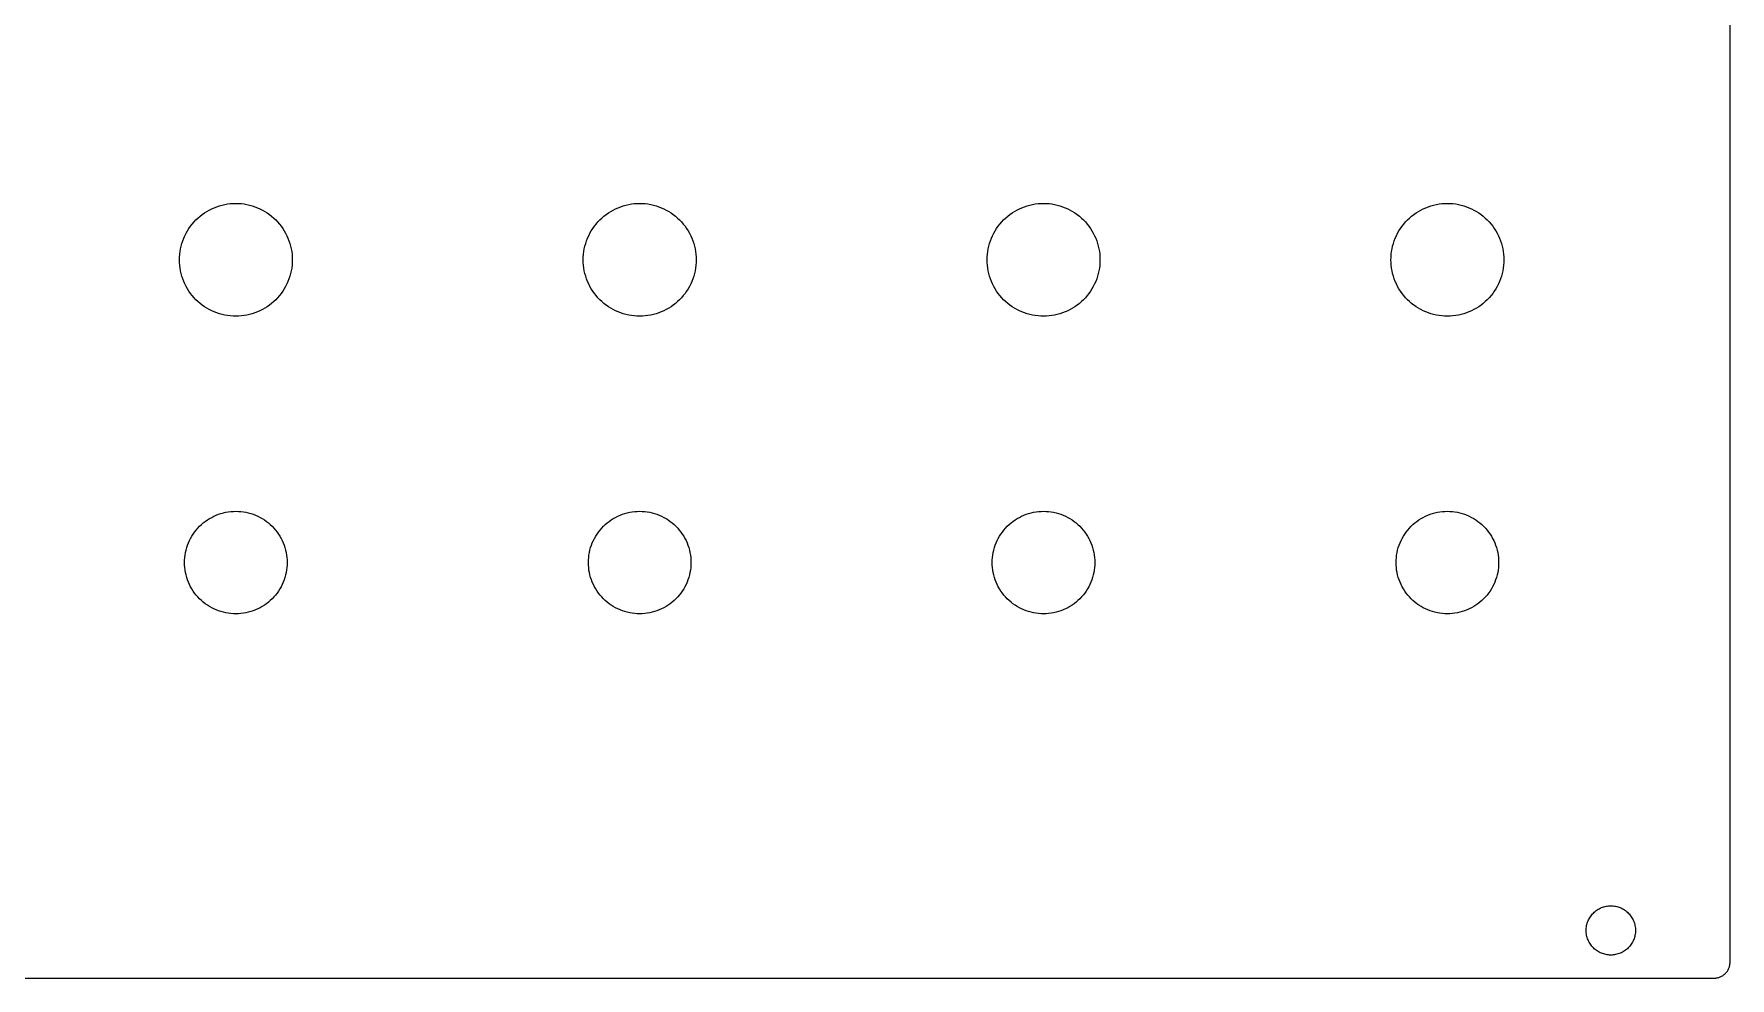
# Model space of a CAD drawing. Header units: metres. Extents: x 0 to 213, y 0 to 128.
# Drawn here: x 106.7 to 213.4, y 0 to 59.4 of the extents above; entities that cross this region are included whole.
import ezdxf

# ---------------------------------------------------------------- set-up
doc = ezdxf.new("R2010")
doc.units = ezdxf.units.M

msp = doc.modelspace()

# ---------------------------------------------------------------- linework, layer by layer
for p, q in [((213.36, 1), (213.36, 127.5)), ((117.128, 47.9442), (117.265, 48.0514)), ((117.265, 48.0514), (117.408, 48.1517)), ((117.408, 48.1517), (117.555, 48.2449)), ((117.555, 48.2449), (117.707, 48.3308)), ((117.707, 48.3308), (117.862, 48.4091)), ((117.862, 48.4091), (118.021, 48.4798)), ((118.021, 48.4798), (118.184, 48.5425)), ((118.184, 48.5425), (118.349, 48.5971)), ((118.349, 48.5971), (118.517, 48.6436)), ((118.517, 48.6436), (118.687, 48.6818)), ((118.687, 48.6818), (118.859, 48.7116)), ((118.859, 48.7116), (119.032, 48.7329)), ((119.032, 48.7329), (119.206, 48.7457)), ((119.206, 48.7457), (119.38, 48.75)), ((119.38, 48.75), (119.554, 48.7457)), ((119.554, 48.7457), (119.728, 48.7329)), ((119.728, 48.7329), (119.901, 48.7116)), ((119.901, 48.7116), (120.073, 48.6818)), ((120.073, 48.6818), (120.243, 48.6436)), ((120.243, 48.6436), (120.41, 48.5971)), ((120.41, 48.5971), (120.576, 48.5425)), ((120.576, 48.5425), (120.739, 48.4798)), ((120.739, 48.4798), (120.898, 48.4091)), ((120.898, 48.4091), (121.053, 48.3308)), ((121.053, 48.3308), (121.205, 48.2449)), ((121.205, 48.2449), (121.352, 48.1517)), ((121.352, 48.1517), (121.495, 48.0514)), ((121.495, 48.0514), (121.632, 47.9442)), ((142.528, 47.9442), (142.665, 48.0514)), ((142.665, 48.0514), (142.808, 48.1517)), ((142.808, 48.1517), (142.955, 48.2449)), ((142.955, 48.2449), (143.107, 48.3308)), ((143.107, 48.3308), (143.262, 48.4091)), ((143.262, 48.4091), (143.421, 48.4798)), ((143.421, 48.4798), (143.584, 48.5425)), ((143.584, 48.5425), (143.749, 48.5971)), ((143.749, 48.5971), (143.917, 48.6436)), ((143.917, 48.6436), (144.087, 48.6818)), ((144.087, 48.6818), (144.259, 48.7116)), ((144.259, 48.7116), (144.432, 48.7329)), ((144.432, 48.7329), (144.606, 48.7457)), ((144.606, 48.7457), (144.78, 48.75)), ((144.78, 48.75), (144.954, 48.7457)), ((144.954, 48.7457), (145.128, 48.7329)), ((145.128, 48.7329), (145.301, 48.7116)), ((145.301, 48.7116), (145.473, 48.6818)), ((145.473, 48.6818), (145.643, 48.6436)), ((145.643, 48.6436), (145.81, 48.5971)), ((145.81, 48.5971), (145.976, 48.5425)), ((145.976, 48.5425), (146.139, 48.4798)), ((146.139, 48.4798), (146.298, 48.4091)), ((146.298, 48.4091), (146.453, 48.3308)), ((146.453, 48.3308), (146.605, 48.2449)), ((146.605, 48.2449), (146.752, 48.1517)), ((146.752, 48.1517), (146.895, 48.0514)), ((146.895, 48.0514), (147.032, 47.9442)), ((167.928, 47.9442), (168.065, 48.0514)), ((168.065, 48.0514), (168.208, 48.1517)), ((168.208, 48.1517), (168.355, 48.2449)), ((168.355, 48.2449), (168.507, 48.3308)), ((168.507, 48.3308), (168.662, 48.4091)), ((168.662, 48.4091), (168.821, 48.4798)), ((168.821, 48.4798), (168.984, 48.5425)), ((168.984, 48.5425), (169.149, 48.5971)), ((169.149, 48.5971), (169.317, 48.6436)), ((169.317, 48.6436), (169.487, 48.6818)), ((169.487, 48.6818), (169.659, 48.7116)), ((169.659, 48.7116), (169.832, 48.7329)), ((169.832, 48.7329), (170.006, 48.7457)), ((170.006, 48.7457), (170.18, 48.75)), ((170.18, 48.75), (170.354, 48.7457)), ((170.354, 48.7457), (170.528, 48.7329)), ((170.528, 48.7329), (170.701, 48.7116)), ((170.701, 48.7116), (170.873, 48.6818)), ((170.873, 48.6818), (171.043, 48.6436)), ((171.043, 48.6436), (171.21, 48.5971)), ((171.21, 48.5971), (171.376, 48.5425)), ((171.376, 48.5425), (171.539, 48.4798)), ((171.539, 48.4798), (171.698, 48.4091)), ((171.698, 48.4091), (171.853, 48.3308)), ((171.853, 48.3308), (172.005, 48.2449)), ((172.005, 48.2449), (172.152, 48.1517)), ((172.152, 48.1517), (172.295, 48.0514)), ((172.295, 48.0514), (172.432, 47.9442)), ((193.328, 47.9442), (193.465, 48.0514)), ((193.465, 48.0514), (193.608, 48.1517)), ((193.608, 48.1517), (193.755, 48.2449)), ((193.755, 48.2449), (193.907, 48.3308)), ((193.907, 48.3308), (194.062, 48.4091)), ((194.062, 48.4091), (194.221, 48.4798)), ((194.221, 48.4798), (194.384, 48.5425)), ((194.384, 48.5425), (194.549, 48.5971)), ((194.549, 48.5971), (194.717, 48.6436)), ((194.717, 48.6436), (194.887, 48.6818)), ((194.887, 48.6818), (195.059, 48.7116)), ((195.059, 48.7116), (195.232, 48.7329)), ((195.232, 48.7329), (195.406, 48.7457)), ((195.406, 48.7457), (195.58, 48.75)), ((195.58, 48.75), (195.754, 48.7457)), ((195.754, 48.7457), (195.928, 48.7329)), ((195.928, 48.7329), (196.101, 48.7116)), ((196.101, 48.7116), (196.273, 48.6818)), ((196.273, 48.6818), (196.443, 48.6436)), ((196.443, 48.6436), (196.61, 48.5971)), ((196.61, 48.5971), (196.776, 48.5425)), ((196.776, 48.5425), (196.939, 48.4798)), ((196.939, 48.4798), (197.098, 48.4091)), ((197.098, 48.4091), (197.253, 48.3308)), ((197.253, 48.3308), (197.405, 48.2449)), ((197.405, 48.2449), (197.552, 48.1517)), ((197.552, 48.1517), (197.695, 48.0514)), ((197.695, 48.0514), (197.832, 47.9442)), ((116.249, 46.8734), (116.335, 47.0251)), ((116.335, 47.0251), (116.428, 47.1723)), ((116.428, 47.1723), (116.529, 47.3147)), ((116.529, 47.3147), (116.636, 47.4521)), ((116.636, 47.4521), (116.75, 47.584)), ((116.75, 47.584), (116.87, 47.7102)), ((116.87, 47.7102), (116.996, 47.8304)), ((116.996, 47.8304), (117.128, 47.9442)), ((121.632, 47.9442), (121.764, 47.8304)), ((121.764, 47.8304), (121.89, 47.7102)), ((121.89, 47.7102), (122.01, 47.584)), ((122.01, 47.584), (122.124, 47.4521)), ((122.124, 47.4521), (122.231, 47.3147)), ((122.231, 47.3147), (122.332, 47.1723)), ((122.332, 47.1723), (122.425, 47.0251)), ((122.425, 47.0251), (122.511, 46.8734)), ((141.649, 46.8734), (141.735, 47.0251)), ((141.735, 47.0251), (141.828, 47.1723)), ((141.828, 47.1723), (141.929, 47.3147)), ((141.929, 47.3147), (142.036, 47.4521)), ((142.036, 47.4521), (142.15, 47.584)), ((142.15, 47.584), (142.27, 47.7102)), ((142.27, 47.7102), (142.396, 47.8304)), ((142.396, 47.8304), (142.528, 47.9442)), ((147.032, 47.9442), (147.164, 47.8304)), ((147.164, 47.8304), (147.29, 47.7102)), ((147.29, 47.7102), (147.41, 47.584)), ((147.41, 47.584), (147.524, 47.4521)), ((147.524, 47.4521), (147.631, 47.3147)), ((147.631, 47.3147), (147.732, 47.1723)), ((147.732, 47.1723), (147.825, 47.0251)), ((147.825, 47.0251), (147.911, 46.8734)), ((167.049, 46.8734), (167.135, 47.0251)), ((167.135, 47.0251), (167.228, 47.1723)), ((167.228, 47.1723), (167.329, 47.3147)), ((167.329, 47.3147), (167.436, 47.4521)), ((167.436, 47.4521), (167.55, 47.584)), ((167.55, 47.584), (167.67, 47.7102)), ((167.67, 47.7102), (167.796, 47.8304)), ((167.796, 47.8304), (167.928, 47.9442)), ((172.432, 47.9442), (172.564, 47.8304)), ((172.564, 47.8304), (172.69, 47.7102)), ((172.69, 47.7102), (172.81, 47.584)), ((172.81, 47.584), (172.924, 47.4521)), ((172.924, 47.4521), (173.031, 47.3147)), ((173.031, 47.3147), (173.132, 47.1723)), ((173.132, 47.1723), (173.225, 47.0251)), ((173.225, 47.0251), (173.311, 46.8734)), ((192.449, 46.8734), (192.535, 47.0251)), ((192.535, 47.0251), (192.628, 47.1723)), ((192.628, 47.1723), (192.729, 47.3147)), ((192.729, 47.3147), (192.836, 47.4521)), ((192.836, 47.4521), (192.95, 47.584)), ((192.95, 47.584), (193.07, 47.7102)), ((193.07, 47.7102), (193.196, 47.8304)), ((193.196, 47.8304), (193.328, 47.9442)), ((197.832, 47.9442), (197.964, 47.8304)), ((197.964, 47.8304), (198.09, 47.7102)), ((198.09, 47.7102), (198.21, 47.584)), ((198.21, 47.584), (198.324, 47.4521)), ((198.324, 47.4521), (198.431, 47.3147)), ((198.431, 47.3147), (198.532, 47.1723)), ((198.532, 47.1723), (198.625, 47.0251)), ((198.625, 47.0251), (198.711, 46.8734)), ((115.868, 45.7209), (115.898, 45.8926)), ((115.898, 45.8926), (115.936, 46.0626)), ((115.936, 46.0626), (115.983, 46.2305)), ((115.983, 46.2305), (116.038, 46.396)), ((116.038, 46.396), (116.1, 46.5585)), ((116.1, 46.5585), (116.171, 46.7178)), ((116.171, 46.7178), (116.249, 46.8734)), ((122.511, 46.8734), (122.589, 46.7178)), ((122.589, 46.7178), (122.66, 46.5585)), ((122.66, 46.5585), (122.722, 46.396)), ((122.722, 46.396), (122.777, 46.2305)), ((122.777, 46.2305), (122.824, 46.0626)), ((122.824, 46.0626), (122.862, 45.8926)), ((122.862, 45.8926), (122.892, 45.7209)), ((141.268, 45.7209), (141.298, 45.8926)), ((141.298, 45.8926), (141.336, 46.0626)), ((141.336, 46.0626), (141.383, 46.2305)), ((141.383, 46.2305), (141.438, 46.396)), ((141.438, 46.396), (141.5, 46.5585)), ((141.5, 46.5585), (141.571, 46.7178)), ((141.571, 46.7178), (141.649, 46.8734)), ((147.911, 46.8734), (147.989, 46.7178)), ((147.989, 46.7178), (148.06, 46.5585)), ((148.06, 46.5585), (148.122, 46.396)), ((148.122, 46.396), (148.177, 46.2305)), ((148.177, 46.2305), (148.224, 46.0626)), ((148.224, 46.0626), (148.262, 45.8926)), ((148.262, 45.8926), (148.292, 45.7209)), ((166.668, 45.7209), (166.698, 45.8926)), ((166.698, 45.8926), (166.736, 46.0626)), ((166.736, 46.0626), (166.783, 46.2305)), ((166.783, 46.2305), (166.837, 46.396)), ((166.837, 46.396), (166.9, 46.5585)), ((166.9, 46.5585), (166.971, 46.7178)), ((166.971, 46.7178), (167.049, 46.8734)), ((173.311, 46.8734), (173.389, 46.7178)), ((173.389, 46.7178), (173.46, 46.5585)), ((173.46, 46.5585), (173.522, 46.396)), ((173.522, 46.396), (173.577, 46.2305)), ((173.577, 46.2305), (173.624, 46.0626)), ((173.624, 46.0626), (173.662, 45.8926)), ((173.662, 45.8926), (173.692, 45.7209)), ((192.068, 45.7209), (192.098, 45.8926)), ((192.098, 45.8926), (192.136, 46.0626)), ((192.136, 46.0626), (192.183, 46.2305)), ((192.183, 46.2305), (192.238, 46.396)), ((192.238, 46.396), (192.3, 46.5585)), ((192.3, 46.5585), (192.371, 46.7178)), ((192.371, 46.7178), (192.449, 46.8734)), ((198.711, 46.8734), (198.789, 46.7178)), ((198.789, 46.7178), (198.86, 46.5585)), ((198.86, 46.5585), (198.922, 46.396)), ((198.922, 46.396), (198.977, 46.2305)), ((198.977, 46.2305), (199.024, 46.0626)), ((199.024, 46.0626), (199.062, 45.8926)), ((199.062, 45.8926), (199.092, 45.7209)), ((115.83, 45.2), (115.834, 45.3742)), ((115.834, 45.0258), (115.83, 45.2)), ((115.834, 45.3742), (115.847, 45.5479)), ((115.847, 44.8521), (115.834, 45.0258)), ((115.847, 45.5479), (115.868, 45.7209)), ((115.868, 44.6791), (115.847, 44.8521)), ((122.892, 45.7209), (122.913, 45.5479)), ((122.913, 44.8521), (122.892, 44.6791)), ((122.913, 45.5479), (122.926, 45.3742)), ((122.926, 45.0258), (122.913, 44.8521)), ((122.926, 45.3742), (122.93, 45.2)), ((122.93, 45.2), (122.926, 45.0258)), ((141.23, 45.2), (141.234, 45.3742)), ((141.234, 45.0258), (141.23, 45.2)), ((141.234, 45.3742), (141.247, 45.5479)), ((141.247, 44.8521), (141.234, 45.0258)), ((141.247, 45.5479), (141.268, 45.7209)), ((141.268, 44.6791), (141.247, 44.8521)), ((148.292, 45.7209), (148.313, 45.5479)), ((148.313, 44.8521), (148.292, 44.6791)), ((148.313, 45.5479), (148.326, 45.3742)), ((148.326, 45.0258), (148.313, 44.8521)), ((148.326, 45.3742), (148.33, 45.2)), ((148.33, 45.2), (148.326, 45.0258)), ((166.63, 45.2), (166.634, 45.3742)), ((166.634, 45.0258), (166.63, 45.2)), ((166.634, 45.3742), (166.647, 45.5479)), ((166.647, 44.8521), (166.634, 45.0258)), ((166.647, 45.5479), (166.668, 45.7209)), ((166.668, 44.6791), (166.647, 44.8521)), ((173.692, 45.7209), (173.713, 45.5479)), ((173.713, 44.8521), (173.692, 44.6791)), ((173.713, 45.5479), (173.726, 45.3742)), ((173.726, 45.0258), (173.713, 44.8521)), ((173.726, 45.3742), (173.73, 45.2)), ((173.73, 45.2), (173.726, 45.0258)), ((192.03, 45.2), (192.034, 45.3742)), ((192.034, 45.0258), (192.03, 45.2)), ((192.034, 45.3742), (192.047, 45.5479)), ((192.047, 44.8521), (192.034, 45.0258)), ((192.047, 45.5479), (192.068, 45.7209)), ((192.068, 44.6791), (192.047, 44.8521)), ((199.092, 45.7209), (199.113, 45.5479)), ((199.113, 44.8521), (199.092, 44.6791)), ((199.113, 45.5479), (199.126, 45.3742)), ((199.126, 45.0258), (199.113, 44.8521)), ((199.126, 45.3742), (199.13, 45.2)), ((199.13, 45.2), (199.126, 45.0258)), ((115.898, 44.5074), (115.868, 44.6791)), ((115.936, 44.3374), (115.898, 44.5074)), ((115.983, 44.1695), (115.936, 44.3374)), ((116.038, 44.004), (115.983, 44.1695)), ((116.1, 43.8415), (116.038, 44.004)), ((116.171, 43.6822), (116.1, 43.8415)), ((122.66, 43.8415), (122.589, 43.6822)), ((122.722, 44.004), (122.66, 43.8415)), ((122.777, 44.1695), (122.722, 44.004)), ((122.824, 44.3374), (122.777, 44.1695)), ((122.862, 44.5074), (122.824, 44.3374)), ((122.892, 44.6791), (122.862, 44.5074)), ((141.298, 44.5074), (141.268, 44.6791)), ((141.336, 44.3374), (141.298, 44.5074)), ((141.383, 44.1695), (141.336, 44.3374)), ((141.438, 44.004), (141.383, 44.1695)), ((141.5, 43.8415), (141.438, 44.004)), ((141.571, 43.6822), (141.5, 43.8415)), ((148.06, 43.8415), (147.989, 43.6822)), ((148.122, 44.004), (148.06, 43.8415)), ((148.177, 44.1695), (148.122, 44.004)), ((148.224, 44.3374), (148.177, 44.1695)), ((148.262, 44.5074), (148.224, 44.3374)), ((148.292, 44.6791), (148.262, 44.5074)), ((166.698, 44.5074), (166.668, 44.6791)), ((166.736, 44.3374), (166.698, 44.5074)), ((166.783, 44.1695), (166.736, 44.3374)), ((166.837, 44.004), (166.783, 44.1695)), ((166.9, 43.8415), (166.837, 44.004)), ((166.971, 43.6822), (166.9, 43.8415)), ((173.46, 43.8415), (173.389, 43.6822)), ((173.522, 44.004), (173.46, 43.8415)), ((173.577, 44.1695), (173.522, 44.004)), ((173.624, 44.3374), (173.577, 44.1695)), ((173.662, 44.5074), (173.624, 44.3374)), ((173.692, 44.6791), (173.662, 44.5074)), ((192.098, 44.5074), (192.068, 44.6791)), ((192.136, 44.3374), (192.098, 44.5074)), ((192.183, 44.1695), (192.136, 44.3374)), ((192.238, 44.004), (192.183, 44.1695)), ((192.3, 43.8415), (192.238, 44.004)), ((192.371, 43.6822), (192.3, 43.8415)), ((198.86, 43.8415), (198.789, 43.6822)), ((198.922, 44.004), (198.86, 43.8415)), ((198.977, 44.1695), (198.922, 44.004)), ((199.024, 44.3374), (198.977, 44.1695)), ((199.062, 44.5074), (199.024, 44.3374)), ((199.092, 44.6791), (199.062, 44.5074)), ((116.249, 43.5266), (116.171, 43.6822)), ((116.335, 43.3749), (116.249, 43.5266)), ((116.428, 43.2277), (116.335, 43.3749)), ((116.529, 43.0853), (116.428, 43.2277)), ((116.636, 42.9479), (116.529, 43.0853)), ((116.75, 42.816), (116.636, 42.9479)), ((116.87, 42.6898), (116.75, 42.816)), ((116.996, 42.5696), (116.87, 42.6898)), ((121.89, 42.6898), (121.764, 42.5696)), ((122.01, 42.816), (121.89, 42.6898)), ((122.124, 42.9479), (122.01, 42.816)), ((122.231, 43.0853), (122.124, 42.9479)), ((122.332, 43.2277), (122.231, 43.0853)), ((122.425, 43.3749), (122.332, 43.2277)), ((122.511, 43.5266), (122.425, 43.3749)), ((122.589, 43.6822), (122.511, 43.5266)), ((141.649, 43.5266), (141.571, 43.6822)), ((141.735, 43.3749), (141.649, 43.5266)), ((141.828, 43.2277), (141.735, 43.3749)), ((141.929, 43.0853), (141.828, 43.2277)), ((142.036, 42.9479), (141.929, 43.0853)), ((142.15, 42.816), (142.036, 42.9479)), ((142.27, 42.6898), (142.15, 42.816)), ((142.396, 42.5696), (142.27, 42.6898)), ((147.29, 42.6898), (147.164, 42.5696)), ((147.41, 42.816), (147.29, 42.6898)), ((147.524, 42.9479), (147.41, 42.816)), ((147.631, 43.0853), (147.524, 42.9479)), ((147.732, 43.2277), (147.631, 43.0853)), ((147.825, 43.3749), (147.732, 43.2277)), ((147.911, 43.5266), (147.825, 43.3749)), ((147.989, 43.6822), (147.911, 43.5266)), ((167.049, 43.5266), (166.971, 43.6822)), ((167.135, 43.3749), (167.049, 43.5266)), ((167.228, 43.2277), (167.135, 43.3749)), ((167.329, 43.0853), (167.228, 43.2277)), ((167.436, 42.9479), (167.329, 43.0853)), ((167.55, 42.816), (167.436, 42.9479)), ((167.67, 42.6898), (167.55, 42.816)), ((167.796, 42.5696), (167.67, 42.6898)), ((172.69, 42.6898), (172.564, 42.5696)), ((172.81, 42.816), (172.69, 42.6898)), ((172.924, 42.9479), (172.81, 42.816)), ((173.031, 43.0853), (172.924, 42.9479)), ((173.132, 43.2277), (173.031, 43.0853)), ((173.225, 43.3749), (173.132, 43.2277)), ((173.311, 43.5266), (173.225, 43.3749)), ((173.389, 43.6822), (173.311, 43.5266)), ((192.449, 43.5266), (192.371, 43.6822)), ((192.535, 43.3749), (192.449, 43.5266)), ((192.628, 43.2277), (192.535, 43.3749)), ((192.729, 43.0853), (192.628, 43.2277)), ((192.836, 42.9479), (192.729, 43.0853)), ((192.95, 42.816), (192.836, 42.9479)), ((193.07, 42.6898), (192.95, 42.816)), ((193.196, 42.5696), (193.07, 42.6898)), ((198.09, 42.6898), (197.964, 42.5696)), ((198.21, 42.816), (198.09, 42.6898)), ((198.324, 42.9479), (198.21, 42.816)), ((198.431, 43.0853), (198.324, 42.9479)), ((198.532, 43.2277), (198.431, 43.0853)), ((198.625, 43.3749), (198.532, 43.2277)), ((198.711, 43.5266), (198.625, 43.3749)), ((198.789, 43.6822), (198.711, 43.5266)), ((117.128, 42.4558), (116.996, 42.5696)), ((117.265, 42.3486), (117.128, 42.4558)), ((117.408, 42.2483), (117.265, 42.3486)), ((117.555, 42.1551), (117.408, 42.2483)), ((117.707, 42.0692), (117.555, 42.1551)), ((117.862, 41.9908), (117.707, 42.0692)), ((118.021, 41.9202), (117.862, 41.9908)), ((118.184, 41.8575), (118.021, 41.9202)), ((118.349, 41.8029), (118.184, 41.8575)), ((118.517, 41.7564), (118.349, 41.8029)), ((118.687, 41.7182), (118.517, 41.7564)), ((118.859, 41.6884), (118.687, 41.7182)), ((119.032, 41.6671), (118.859, 41.6884)), ((119.206, 41.6543), (119.032, 41.6671)), ((119.38, 41.65), (119.206, 41.6543)), ((119.554, 41.6543), (119.38, 41.65)), ((119.728, 41.6671), (119.554, 41.6543)), ((119.901, 41.6884), (119.728, 41.6671)), ((120.073, 41.7182), (119.901, 41.6884)), ((120.243, 41.7564), (120.073, 41.7182)), ((120.41, 41.8029), (120.243, 41.7564)), ((120.576, 41.8575), (120.41, 41.8029)), ((120.739, 41.9202), (120.576, 41.8575)), ((120.898, 41.9908), (120.739, 41.9202)), ((121.053, 42.0692), (120.898, 41.9908)), ((121.205, 42.1551), (121.053, 42.0692)), ((121.352, 42.2483), (121.205, 42.1551)), ((121.495, 42.3486), (121.352, 42.2483)), ((121.632, 42.4558), (121.495, 42.3486)), ((121.764, 42.5696), (121.632, 42.4558)), ((142.528, 42.4558), (142.396, 42.5696)), ((142.665, 42.3486), (142.528, 42.4558)), ((142.808, 42.2483), (142.665, 42.3486)), ((142.955, 42.1551), (142.808, 42.2483)), ((143.107, 42.0692), (142.955, 42.1551)), ((143.262, 41.9908), (143.107, 42.0692)), ((143.421, 41.9202), (143.262, 41.9908)), ((143.584, 41.8575), (143.421, 41.9202)), ((143.749, 41.8029), (143.584, 41.8575)), ((143.917, 41.7564), (143.749, 41.8029)), ((144.087, 41.7182), (143.917, 41.7564)), ((144.259, 41.6884), (144.087, 41.7182)), ((144.432, 41.6671), (144.259, 41.6884)), ((144.606, 41.6543), (144.432, 41.6671)), ((144.78, 41.65), (144.606, 41.6543)), ((144.954, 41.6543), (144.78, 41.65)), ((145.128, 41.6671), (144.954, 41.6543)), ((145.301, 41.6884), (145.128, 41.6671)), ((145.473, 41.7182), (145.301, 41.6884)), ((145.643, 41.7564), (145.473, 41.7182)), ((145.81, 41.8029), (145.643, 41.7564)), ((145.976, 41.8575), (145.81, 41.8029)), ((146.139, 41.9202), (145.976, 41.8575)), ((146.298, 41.9908), (146.139, 41.9202)), ((146.453, 42.0692), (146.298, 41.9908)), ((146.605, 42.1551), (146.453, 42.0692)), ((146.752, 42.2483), (146.605, 42.1551)), ((146.895, 42.3486), (146.752, 42.2483)), ((147.032, 42.4558), (146.895, 42.3486)), ((147.164, 42.5696), (147.032, 42.4558)), ((167.928, 42.4558), (167.796, 42.5696)), ((168.065, 42.3486), (167.928, 42.4558)), ((168.208, 42.2483), (168.065, 42.3486)), ((168.355, 42.1551), (168.208, 42.2483)), ((168.507, 42.0692), (168.355, 42.1551)), ((168.662, 41.9908), (168.507, 42.0692)), ((168.821, 41.9202), (168.662, 41.9908)), ((168.984, 41.8575), (168.821, 41.9202)), ((169.149, 41.8029), (168.984, 41.8575)), ((169.317, 41.7564), (169.149, 41.8029)), ((169.487, 41.7182), (169.317, 41.7564)), ((169.659, 41.6884), (169.487, 41.7182)), ((169.832, 41.6671), (169.659, 41.6884)), ((170.006, 41.6543), (169.832, 41.6671)), ((170.18, 41.65), (170.006, 41.6543)), ((170.354, 41.6543), (170.18, 41.65)), ((170.528, 41.6671), (170.354, 41.6543)), ((170.701, 41.6884), (170.528, 41.6671)), ((170.873, 41.7182), (170.701, 41.6884)), ((171.043, 41.7564), (170.873, 41.7182)), ((171.21, 41.8029), (171.043, 41.7564)), ((171.376, 41.8575), (171.21, 41.8029)), ((171.539, 41.9202), (171.376, 41.8575)), ((171.698, 41.9908), (171.539, 41.9202)), ((171.853, 42.0692), (171.698, 41.9908)), ((172.005, 42.1551), (171.853, 42.0692)), ((172.152, 42.2483), (172.005, 42.1551)), ((172.295, 42.3486), (172.152, 42.2483)), ((172.432, 42.4558), (172.295, 42.3486)), ((172.564, 42.5696), (172.432, 42.4558)), ((193.328, 42.4558), (193.196, 42.5696)), ((193.465, 42.3486), (193.328, 42.4558)), ((193.608, 42.2483), (193.465, 42.3486)), ((193.755, 42.1551), (193.608, 42.2483)), ((193.907, 42.0692), (193.755, 42.1551)), ((194.062, 41.9908), (193.907, 42.0692)), ((194.221, 41.9202), (194.062, 41.9908)), ((194.384, 41.8575), (194.221, 41.9202)), ((194.549, 41.8029), (194.384, 41.8575)), ((194.717, 41.7564), (194.549, 41.8029)), ((194.887, 41.7182), (194.717, 41.7564)), ((195.059, 41.6884), (194.887, 41.7182)), ((195.232, 41.6671), (195.059, 41.6884)), ((195.406, 41.6543), (195.232, 41.6671)), ((195.58, 41.65), (195.406, 41.6543)), ((195.754, 41.6543), (195.58, 41.65)), ((195.928, 41.6671), (195.754, 41.6543)), ((196.101, 41.6884), (195.928, 41.6671)), ((196.273, 41.7182), (196.101, 41.6884)), ((196.443, 41.7564), (196.273, 41.7182)), ((196.61, 41.8029), (196.443, 41.7564)), ((196.776, 41.8575), (196.61, 41.8029)), ((196.939, 41.9202), (196.776, 41.8575)), ((197.098, 41.9908), (196.939, 41.9202)), ((197.253, 42.0692), (197.098, 41.9908)), ((197.405, 42.1551), (197.253, 42.0692)), ((197.552, 42.2483), (197.405, 42.1551)), ((197.695, 42.3486), (197.552, 42.2483)), ((197.832, 42.4558), (197.695, 42.3486)), ((197.964, 42.5696), (197.832, 42.4558)), ((117.459, 28.7403), (117.588, 28.8315)), ((117.588, 28.8315), (117.722, 28.9162)), ((117.722, 28.9162), (117.86, 28.9942)), ((117.86, 28.9942), (118.001, 29.0654)), ((118.001, 29.0654), (118.146, 29.1295)), ((118.146, 29.1295), (118.294, 29.1865)), ((118.294, 29.1865), (118.444, 29.2361)), ((118.444, 29.2361), (118.596, 29.2783)), ((118.596, 29.2783), (118.751, 29.313)), ((118.751, 29.313), (118.907, 29.3401)), ((118.907, 29.3401), (119.064, 29.3595)), ((119.064, 29.3595), (119.222, 29.3711)), ((119.222, 29.3711), (119.38, 29.375)), ((119.38, 29.375), (119.538, 29.3711)), ((119.538, 29.3711), (119.696, 29.3595)), ((119.696, 29.3595), (119.853, 29.3401)), ((119.853, 29.3401), (120.009, 29.313)), ((120.009, 29.313), (120.164, 29.2783)), ((120.164, 29.2783), (120.316, 29.2361)), ((120.316, 29.2361), (120.466, 29.1865)), ((120.466, 29.1865), (120.614, 29.1295)), ((120.614, 29.1295), (120.759, 29.0654)), ((120.759, 29.0654), (120.9, 28.9942)), ((120.9, 28.9942), (121.038, 28.9162)), ((121.038, 28.9162), (121.172, 28.8315)), ((121.172, 28.8315), (121.301, 28.7403)), ((142.859, 28.7403), (142.988, 28.8315)), ((142.988, 28.8315), (143.122, 28.9162)), ((143.122, 28.9162), (143.26, 28.9942)), ((143.26, 28.9942), (143.401, 29.0654)), ((143.401, 29.0654), (143.546, 29.1295)), ((143.546, 29.1295), (143.694, 29.1865)), ((143.694, 29.1865), (143.844, 29.2361)), ((143.844, 29.2361), (143.996, 29.2783)), ((143.996, 29.2783), (144.151, 29.313)), ((144.151, 29.313), (144.307, 29.3401)), ((144.307, 29.3401), (144.464, 29.3595)), ((144.464, 29.3595), (144.622, 29.3711)), ((144.622, 29.3711), (144.78, 29.375)), ((144.78, 29.375), (144.938, 29.3711)), ((144.938, 29.3711), (145.096, 29.3595)), ((145.096, 29.3595), (145.253, 29.3401)), ((145.253, 29.3401), (145.409, 29.313)), ((145.409, 29.313), (145.564, 29.2783)), ((145.564, 29.2783), (145.716, 29.2361)), ((145.716, 29.2361), (145.866, 29.1865)), ((145.866, 29.1865), (146.014, 29.1295)), ((146.014, 29.1295), (146.159, 29.0654)), ((146.159, 29.0654), (146.3, 28.9942)), ((146.3, 28.9942), (146.438, 28.9162)), ((146.438, 28.9162), (146.572, 28.8315)), ((146.572, 28.8315), (146.701, 28.7403)), ((168.259, 28.7403), (168.388, 28.8315)), ((168.388, 28.8315), (168.522, 28.9162)), ((168.522, 28.9162), (168.66, 28.9942)), ((168.66, 28.9942), (168.801, 29.0654)), ((168.801, 29.0654), (168.946, 29.1295)), ((168.946, 29.1295), (169.094, 29.1865)), ((169.094, 29.1865), (169.244, 29.2361)), ((169.244, 29.2361), (169.396, 29.2783)), ((169.396, 29.2783), (169.551, 29.313)), ((169.551, 29.313), (169.707, 29.3401)), ((169.707, 29.3401), (169.864, 29.3595)), ((169.864, 29.3595), (170.022, 29.3711)), ((170.022, 29.3711), (170.18, 29.375)), ((170.18, 29.375), (170.338, 29.3711)), ((170.338, 29.3711), (170.496, 29.3595)), ((170.496, 29.3595), (170.653, 29.3401)), ((170.653, 29.3401), (170.809, 29.313)), ((170.809, 29.313), (170.964, 29.2783)), ((170.964, 29.2783), (171.116, 29.2361)), ((171.116, 29.2361), (171.266, 29.1865)), ((171.266, 29.1865), (171.414, 29.1295)), ((171.414, 29.1295), (171.559, 29.0654)), ((171.559, 29.0654), (171.7, 28.9942)), ((171.7, 28.9942), (171.838, 28.9162)), ((171.838, 28.9162), (171.972, 28.8315)), ((171.972, 28.8315), (172.101, 28.7403)), ((193.659, 28.7403), (193.788, 28.8315)), ((193.788, 28.8315), (193.922, 28.9162)), ((193.922, 28.9162), (194.06, 28.9942)), ((194.06, 28.9942), (194.201, 29.0654)), ((194.201, 29.0654), (194.346, 29.1295)), ((194.346, 29.1295), (194.494, 29.1865)), ((194.494, 29.1865), (194.644, 29.2361)), ((194.644, 29.2361), (194.796, 29.2783)), ((194.796, 29.2783), (194.951, 29.313)), ((194.951, 29.313), (195.107, 29.3401)), ((195.107, 29.3401), (195.264, 29.3595)), ((195.264, 29.3595), (195.422, 29.3711)), ((195.422, 29.3711), (195.58, 29.375)), ((195.58, 29.375), (195.738, 29.3711)), ((195.738, 29.3711), (195.896, 29.3595)), ((195.896, 29.3595), (196.053, 29.3401)), ((196.053, 29.3401), (196.209, 29.313)), ((196.209, 29.313), (196.364, 29.2783)), ((196.364, 29.2783), (196.516, 29.2361)), ((196.516, 29.2361), (196.666, 29.1865)), ((196.666, 29.1865), (196.814, 29.1295)), ((196.814, 29.1295), (196.959, 29.0654)), ((196.959, 29.0654), (197.1, 28.9942)), ((197.1, 28.9942), (197.238, 28.9162)), ((197.238, 28.9162), (197.372, 28.8315)), ((197.372, 28.8315), (197.501, 28.7403)), ((116.536, 27.6702), (116.614, 27.808)), ((116.614, 27.808), (116.699, 27.9417)), ((116.699, 27.9417), (116.79, 28.0711)), ((116.79, 28.0711), (116.887, 28.1959)), ((116.887, 28.1959), (116.99, 28.3158)), ((116.99, 28.3158), (117.1, 28.4304)), ((117.1, 28.4304), (117.214, 28.5396)), ((117.214, 28.5396), (117.334, 28.6429)), ((117.334, 28.6429), (117.459, 28.7403)), ((121.301, 28.7403), (121.426, 28.6429)), ((121.426, 28.6429), (121.546, 28.5396)), ((121.546, 28.5396), (121.66, 28.4304)), ((121.66, 28.4304), (121.77, 28.3158)), ((121.77, 28.3158), (121.873, 28.1959)), ((121.873, 28.1959), (121.97, 28.0711)), ((121.97, 28.0711), (122.061, 27.9417)), ((122.061, 27.9417), (122.146, 27.808)), ((122.146, 27.808), (122.224, 27.6702)), ((141.936, 27.6702), (142.014, 27.808)), ((142.014, 27.808), (142.098, 27.9417)), ((142.098, 27.9417), (142.19, 28.0711)), ((142.19, 28.0711), (142.287, 28.1959)), ((142.287, 28.1959), (142.39, 28.3158)), ((142.39, 28.3158), (142.5, 28.4304)), ((142.5, 28.4304), (142.614, 28.5396)), ((142.614, 28.5396), (142.734, 28.6429)), ((142.734, 28.6429), (142.859, 28.7403)), ((146.701, 28.7403), (146.826, 28.6429)), ((146.826, 28.6429), (146.946, 28.5396)), ((146.946, 28.5396), (147.06, 28.4304)), ((147.06, 28.4304), (147.17, 28.3158)), ((147.17, 28.3158), (147.273, 28.1959)), ((147.273, 28.1959), (147.37, 28.0711)), ((147.37, 28.0711), (147.461, 27.9417)), ((147.461, 27.9417), (147.546, 27.808)), ((147.546, 27.808), (147.624, 27.6702)), ((167.336, 27.6702), (167.414, 27.808)), ((167.414, 27.808), (167.498, 27.9417)), ((167.498, 27.9417), (167.59, 28.0711)), ((167.59, 28.0711), (167.687, 28.1959)), ((167.687, 28.1959), (167.79, 28.3158)), ((167.79, 28.3158), (167.9, 28.4304)), ((167.9, 28.4304), (168.014, 28.5396)), ((168.014, 28.5396), (168.134, 28.6429)), ((168.134, 28.6429), (168.259, 28.7403)), ((172.101, 28.7403), (172.226, 28.6429)), ((172.226, 28.6429), (172.346, 28.5396)), ((172.346, 28.5396), (172.46, 28.4304)), ((172.46, 28.4304), (172.57, 28.3158)), ((172.57, 28.3158), (172.673, 28.1959)), ((172.673, 28.1959), (172.77, 28.0711)), ((172.77, 28.0711), (172.861, 27.9417)), ((172.861, 27.9417), (172.946, 27.808)), ((172.946, 27.808), (173.024, 27.6702)), ((192.736, 27.6702), (192.814, 27.808)), ((192.814, 27.808), (192.898, 27.9417)), ((192.898, 27.9417), (192.99, 28.0711)), ((192.99, 28.0711), (193.087, 28.1959)), ((193.087, 28.1959), (193.19, 28.3158)), ((193.19, 28.3158), (193.3, 28.4304)), ((193.3, 28.4304), (193.414, 28.5396)), ((193.414, 28.5396), (193.534, 28.6429)), ((193.534, 28.6429), (193.659, 28.7403)), ((197.501, 28.7403), (197.626, 28.6429)), ((197.626, 28.6429), (197.746, 28.5396)), ((197.746, 28.5396), (197.86, 28.4304)), ((197.86, 28.4304), (197.97, 28.3158)), ((197.97, 28.3158), (198.073, 28.1959)), ((198.073, 28.1959), (198.17, 28.0711)), ((198.17, 28.0711), (198.261, 27.9417)), ((198.261, 27.9417), (198.346, 27.808)), ((198.346, 27.808), (198.424, 27.6702)), ((116.19, 26.6232), (116.217, 26.7792)), ((116.217, 26.7792), (116.252, 26.9336)), ((116.252, 26.9336), (116.294, 27.0862)), ((116.294, 27.0862), (116.344, 27.2365)), ((116.344, 27.2365), (116.4, 27.3841)), ((116.4, 27.3841), (116.465, 27.5289)), ((116.465, 27.5289), (116.536, 27.6702)), ((122.224, 27.6702), (122.295, 27.5289)), ((122.295, 27.5289), (122.359, 27.3841)), ((122.359, 27.3841), (122.416, 27.2365)), ((122.416, 27.2365), (122.466, 27.0862)), ((122.466, 27.0862), (122.508, 26.9336)), ((122.508, 26.9336), (122.543, 26.7792)), ((122.543, 26.7792), (122.57, 26.6232)), ((141.59, 26.6232), (141.617, 26.7792)), ((141.617, 26.7792), (141.652, 26.9336)), ((141.652, 26.9336), (141.694, 27.0862)), ((141.694, 27.0862), (141.743, 27.2365)), ((141.743, 27.2365), (141.8, 27.3841)), ((141.8, 27.3841), (141.865, 27.5289)), ((141.865, 27.5289), (141.936, 27.6702)), ((147.624, 27.6702), (147.695, 27.5289)), ((147.695, 27.5289), (147.759, 27.3841)), ((147.759, 27.3841), (147.816, 27.2365)), ((147.816, 27.2365), (147.866, 27.0862)), ((147.866, 27.0862), (147.908, 26.9336)), ((147.908, 26.9336), (147.943, 26.7792)), ((147.943, 26.7792), (147.97, 26.6232)), ((166.99, 26.6232), (167.017, 26.7792)), ((167.017, 26.7792), (167.052, 26.9336)), ((167.052, 26.9336), (167.094, 27.0862)), ((167.094, 27.0862), (167.144, 27.2365)), ((167.144, 27.2365), (167.2, 27.3841)), ((167.2, 27.3841), (167.265, 27.5289)), ((167.265, 27.5289), (167.336, 27.6702)), ((173.024, 27.6702), (173.095, 27.5289)), ((173.095, 27.5289), (173.16, 27.3841)), ((173.16, 27.3841), (173.216, 27.2365)), ((173.216, 27.2365), (173.266, 27.0862)), ((173.266, 27.0862), (173.308, 26.9336)), ((173.308, 26.9336), (173.343, 26.7792)), ((173.343, 26.7792), (173.37, 26.6232)), ((192.39, 26.6232), (192.417, 26.7792)), ((192.417, 26.7792), (192.452, 26.9336)), ((192.452, 26.9336), (192.494, 27.0862)), ((192.494, 27.0862), (192.544, 27.2365)), ((192.544, 27.2365), (192.6, 27.3841)), ((192.6, 27.3841), (192.665, 27.5289)), ((192.665, 27.5289), (192.736, 27.6702)), ((198.424, 27.6702), (198.495, 27.5289)), ((198.495, 27.5289), (198.559, 27.3841)), ((198.559, 27.3841), (198.616, 27.2365)), ((198.616, 27.2365), (198.666, 27.0862)), ((198.666, 27.0862), (198.708, 26.9336)), ((198.708, 26.9336), (198.743, 26.7792)), ((198.743, 26.7792), (198.77, 26.6232)), ((116.155, 26.15), (116.159, 26.3082)), ((116.159, 25.9918), (116.155, 26.15)), ((116.159, 26.3082), (116.171, 26.4661)), ((116.171, 25.8339), (116.159, 25.9918)), ((116.171, 26.4661), (116.19, 26.6232)), ((116.19, 25.6768), (116.171, 25.8339)), ((116.217, 25.5208), (116.19, 25.6768)), ((122.57, 25.6768), (122.543, 25.5208)), ((122.57, 26.6232), (122.589, 26.4661)), ((122.589, 25.8339), (122.57, 25.6768)), ((122.589, 26.4661), (122.601, 26.3082)), ((122.601, 25.9918), (122.589, 25.8339)), ((122.601, 26.3082), (122.605, 26.15)), ((122.605, 26.15), (122.601, 25.9918)), ((141.555, 26.15), (141.559, 26.3082)), ((141.559, 25.9918), (141.555, 26.15)), ((141.559, 26.3082), (141.571, 26.4661)), ((141.571, 25.8339), (141.559, 25.9918)), ((141.571, 26.4661), (141.59, 26.6232)), ((141.59, 25.6768), (141.571, 25.8339)), ((141.617, 25.5208), (141.59, 25.6768)), ((147.97, 25.6768), (147.943, 25.5208)), ((147.97, 26.6232), (147.989, 26.4661)), ((147.989, 25.8339), (147.97, 25.6768)), ((147.989, 26.4661), (148.001, 26.3082)), ((148.001, 25.9918), (147.989, 25.8339)), ((148.001, 26.3082), (148.005, 26.15)), ((148.005, 26.15), (148.001, 25.9918)), ((166.955, 26.15), (166.959, 26.3082)), ((166.959, 25.9918), (166.955, 26.15)), ((166.959, 26.3082), (166.971, 26.4661)), ((166.971, 25.8339), (166.959, 25.9918)), ((166.971, 26.4661), (166.99, 26.6232)), ((166.99, 25.6768), (166.971, 25.8339)), ((167.017, 25.5208), (166.99, 25.6768)), ((173.37, 25.6768), (173.343, 25.5208)), ((173.37, 26.6232), (173.389, 26.4661)), ((173.389, 25.8339), (173.37, 25.6768)), ((173.389, 26.4661), (173.401, 26.3082)), ((173.401, 25.9918), (173.389, 25.8339)), ((173.401, 26.3082), (173.405, 26.15)), ((173.405, 26.15), (173.401, 25.9918)), ((192.355, 26.15), (192.359, 26.3082)), ((192.359, 25.9918), (192.355, 26.15)), ((192.359, 26.3082), (192.371, 26.4661)), ((192.371, 25.8339), (192.359, 25.9918)), ((192.371, 26.4661), (192.39, 26.6232)), ((192.39, 25.6768), (192.371, 25.8339)), ((192.417, 25.5208), (192.39, 25.6768)), ((198.77, 25.6768), (198.743, 25.5208)), ((198.77, 26.6232), (198.789, 26.4661)), ((198.789, 25.8339), (198.77, 25.6768)), ((198.789, 26.4661), (198.801, 26.3082)), ((198.801, 25.9918), (198.789, 25.8339)), ((198.801, 26.3082), (198.805, 26.15)), ((198.805, 26.15), (198.801, 25.9918)), ((116.252, 25.3664), (116.217, 25.5208)), ((116.294, 25.2138), (116.252, 25.3664)), ((116.344, 25.0635), (116.294, 25.2138)), ((116.4, 24.9158), (116.344, 25.0635)), ((116.465, 24.7711), (116.4, 24.9158)), ((116.536, 24.6297), (116.465, 24.7711)), ((116.614, 24.492), (116.536, 24.6297)), ((122.224, 24.6297), (122.146, 24.492)), ((122.295, 24.7711), (122.224, 24.6297)), ((122.359, 24.9158), (122.295, 24.7711)), ((122.416, 25.0635), (122.359, 24.9158)), ((122.466, 25.2138), (122.416, 25.0635)), ((122.508, 25.3664), (122.466, 25.2138)), ((122.543, 25.5208), (122.508, 25.3664)), ((141.652, 25.3664), (141.617, 25.5208)), ((141.694, 25.2138), (141.652, 25.3664)), ((141.743, 25.0635), (141.694, 25.2138)), ((141.8, 24.9158), (141.743, 25.0635)), ((141.865, 24.7711), (141.8, 24.9158)), ((141.936, 24.6297), (141.865, 24.7711)), ((142.014, 24.492), (141.936, 24.6297)), ((147.624, 24.6297), (147.546, 24.492)), ((147.695, 24.7711), (147.624, 24.6297)), ((147.759, 24.9158), (147.695, 24.7711)), ((147.816, 25.0635), (147.759, 24.9158)), ((147.866, 25.2138), (147.816, 25.0635)), ((147.908, 25.3664), (147.866, 25.2138)), ((147.943, 25.5208), (147.908, 25.3664)), ((167.052, 25.3664), (167.017, 25.5208)), ((167.094, 25.2138), (167.052, 25.3664)), ((167.144, 25.0635), (167.094, 25.2138)), ((167.2, 24.9158), (167.144, 25.0635)), ((167.265, 24.7711), (167.2, 24.9158)), ((167.336, 24.6297), (167.265, 24.7711)), ((167.414, 24.492), (167.336, 24.6297)), ((173.024, 24.6297), (172.946, 24.492)), ((173.095, 24.7711), (173.024, 24.6297)), ((173.16, 24.9158), (173.095, 24.7711)), ((173.216, 25.0635), (173.16, 24.9158)), ((173.266, 25.2138), (173.216, 25.0635)), ((173.308, 25.3664), (173.266, 25.2138)), ((173.343, 25.5208), (173.308, 25.3664)), ((192.452, 25.3664), (192.417, 25.5208)), ((192.494, 25.2138), (192.452, 25.3664)), ((192.544, 25.0635), (192.494, 25.2138)), ((192.6, 24.9158), (192.544, 25.0635)), ((192.665, 24.7711), (192.6, 24.9158)), ((192.736, 24.6297), (192.665, 24.7711)), ((192.814, 24.492), (192.736, 24.6297)), ((198.424, 24.6297), (198.346, 24.492)), ((198.495, 24.7711), (198.424, 24.6297)), ((198.559, 24.9158), (198.495, 24.7711)), ((198.616, 25.0635), (198.559, 24.9158)), ((198.666, 25.2138), (198.616, 25.0635)), ((198.708, 25.3664), (198.666, 25.2138)), ((198.743, 25.5208), (198.708, 25.3664)), ((116.699, 24.3583), (116.614, 24.492)), ((116.79, 24.2289), (116.699, 24.3583)), ((116.887, 24.1041), (116.79, 24.2289)), ((116.99, 23.9842), (116.887, 24.1041)), ((117.1, 23.8696), (116.99, 23.9842)), ((117.214, 23.7604), (117.1, 23.8696)), ((117.334, 23.657), (117.214, 23.7604)), ((117.459, 23.5597), (117.334, 23.657)), ((117.588, 23.4685), (117.459, 23.5597)), ((121.301, 23.5597), (121.172, 23.4685)), ((121.426, 23.657), (121.301, 23.5597)), ((121.546, 23.7604), (121.426, 23.657)), ((121.66, 23.8696), (121.546, 23.7604)), ((121.77, 23.9842), (121.66, 23.8696)), ((121.873, 24.1041), (121.77, 23.9842)), ((121.97, 24.2289), (121.873, 24.1041)), ((122.061, 24.3583), (121.97, 24.2289)), ((122.146, 24.492), (122.061, 24.3583)), ((142.098, 24.3583), (142.014, 24.492)), ((142.19, 24.2289), (142.098, 24.3583)), ((142.287, 24.1041), (142.19, 24.2289)), ((142.39, 23.9842), (142.287, 24.1041)), ((142.5, 23.8696), (142.39, 23.9842)), ((142.614, 23.7604), (142.5, 23.8696)), ((142.734, 23.657), (142.614, 23.7604)), ((142.859, 23.5597), (142.734, 23.657)), ((142.988, 23.4685), (142.859, 23.5597)), ((146.701, 23.5597), (146.572, 23.4685)), ((146.826, 23.657), (146.701, 23.5597)), ((146.946, 23.7604), (146.826, 23.657)), ((147.06, 23.8696), (146.946, 23.7604)), ((147.17, 23.9842), (147.06, 23.8696)), ((147.273, 24.1041), (147.17, 23.9842)), ((147.37, 24.2289), (147.273, 24.1041)), ((147.461, 24.3583), (147.37, 24.2289)), ((147.546, 24.492), (147.461, 24.3583)), ((167.498, 24.3583), (167.414, 24.492)), ((167.59, 24.2289), (167.498, 24.3583)), ((167.687, 24.1041), (167.59, 24.2289)), ((167.79, 23.9842), (167.687, 24.1041)), ((167.9, 23.8696), (167.79, 23.9842)), ((168.014, 23.7604), (167.9, 23.8696)), ((168.134, 23.657), (168.014, 23.7604)), ((168.259, 23.5597), (168.134, 23.657)), ((168.388, 23.4685), (168.259, 23.5597)), ((172.101, 23.5597), (171.972, 23.4685)), ((172.226, 23.657), (172.101, 23.5597)), ((172.346, 23.7604), (172.226, 23.657)), ((172.46, 23.8696), (172.346, 23.7604)), ((172.57, 23.9842), (172.46, 23.8696)), ((172.673, 24.1041), (172.57, 23.9842)), ((172.77, 24.2289), (172.673, 24.1041)), ((172.861, 24.3583), (172.77, 24.2289)), ((172.946, 24.492), (172.861, 24.3583)), ((192.898, 24.3583), (192.814, 24.492)), ((192.99, 24.2289), (192.898, 24.3583)), ((193.087, 24.1041), (192.99, 24.2289)), ((193.19, 23.9842), (193.087, 24.1041)), ((193.3, 23.8696), (193.19, 23.9842)), ((193.414, 23.7604), (193.3, 23.8696)), ((193.534, 23.657), (193.414, 23.7604)), ((193.659, 23.5597), (193.534, 23.657)), ((193.788, 23.4685), (193.659, 23.5597)), ((197.501, 23.5597), (197.372, 23.4685)), ((197.626, 23.657), (197.501, 23.5597)), ((197.746, 23.7604), (197.626, 23.657)), ((197.86, 23.8696), (197.746, 23.7604)), ((197.97, 23.9842), (197.86, 23.8696)), ((198.073, 24.1041), (197.97, 23.9842)), ((198.17, 24.2289), (198.073, 24.1041)), ((198.261, 24.3583), (198.17, 24.2289)), ((198.346, 24.492), (198.261, 24.3583)), ((117.722, 23.3838), (117.588, 23.4685)), ((117.86, 23.3058), (117.722, 23.3838)), ((118.001, 23.2346), (117.86, 23.3058)), ((118.146, 23.1705), (118.001, 23.2346)), ((118.294, 23.1135), (118.146, 23.1705)), ((118.444, 23.0639), (118.294, 23.1135)), ((118.596, 23.0217), (118.444, 23.0639)), ((118.751, 22.987), (118.596, 23.0217)), ((118.907, 22.9599), (118.751, 22.987)), ((119.064, 22.9405), (118.907, 22.9599)), ((119.222, 22.9289), (119.064, 22.9405)), ((119.38, 22.925), (119.222, 22.9289)), ((119.538, 22.9289), (119.38, 22.925)), ((119.696, 22.9405), (119.538, 22.9289)), ((119.853, 22.9599), (119.696, 22.9405)), ((120.009, 22.987), (119.853, 22.9599)), ((120.164, 23.0217), (120.009, 22.987)), ((120.316, 23.0639), (120.164, 23.0217)), ((120.466, 23.1135), (120.316, 23.0639)), ((120.614, 23.1705), (120.466, 23.1135)), ((120.759, 23.2346), (120.614, 23.1705)), ((120.9, 23.3058), (120.759, 23.2346)), ((121.038, 23.3838), (120.9, 23.3058)), ((121.172, 23.4685), (121.038, 23.3838)), ((143.122, 23.3838), (142.988, 23.4685)), ((143.26, 23.3058), (143.122, 23.3838)), ((143.401, 23.2346), (143.26, 23.3058)), ((143.546, 23.1705), (143.401, 23.2346)), ((143.694, 23.1135), (143.546, 23.1705)), ((143.844, 23.0639), (143.694, 23.1135)), ((143.996, 23.0217), (143.844, 23.0639)), ((144.151, 22.987), (143.996, 23.0217)), ((144.307, 22.9599), (144.151, 22.987)), ((144.464, 22.9405), (144.307, 22.9599)), ((144.622, 22.9289), (144.464, 22.9405)), ((144.78, 22.925), (144.622, 22.9289)), ((144.938, 22.9289), (144.78, 22.925)), ((145.096, 22.9405), (144.938, 22.9289)), ((145.253, 22.9599), (145.096, 22.9405)), ((145.409, 22.987), (145.253, 22.9599)), ((145.564, 23.0217), (145.409, 22.987)), ((145.716, 23.0639), (145.564, 23.0217)), ((145.866, 23.1135), (145.716, 23.0639)), ((146.014, 23.1705), (145.866, 23.1135)), ((146.159, 23.2346), (146.014, 23.1705)), ((146.3, 23.3058), (146.159, 23.2346)), ((146.438, 23.3838), (146.3, 23.3058)), ((146.572, 23.4685), (146.438, 23.3838)), ((168.522, 23.3838), (168.388, 23.4685)), ((168.66, 23.3058), (168.522, 23.3838)), ((168.801, 23.2346), (168.66, 23.3058)), ((168.946, 23.1705), (168.801, 23.2346)), ((169.094, 23.1135), (168.946, 23.1705)), ((169.244, 23.0639), (169.094, 23.1135)), ((169.396, 23.0217), (169.244, 23.0639)), ((169.551, 22.987), (169.396, 23.0217)), ((169.707, 22.9599), (169.551, 22.987)), ((169.864, 22.9405), (169.707, 22.9599)), ((170.022, 22.9289), (169.864, 22.9405)), ((170.18, 22.925), (170.022, 22.9289)), ((170.338, 22.9289), (170.18, 22.925)), ((170.496, 22.9405), (170.338, 22.9289)), ((170.653, 22.9599), (170.496, 22.9405)), ((170.809, 22.987), (170.653, 22.9599)), ((170.964, 23.0217), (170.809, 22.987)), ((171.116, 23.0639), (170.964, 23.0217)), ((171.266, 23.1135), (171.116, 23.0639)), ((171.414, 23.1705), (171.266, 23.1135)), ((171.559, 23.2346), (171.414, 23.1705)), ((171.7, 23.3058), (171.559, 23.2346)), ((171.838, 23.3838), (171.7, 23.3058)), ((171.972, 23.4685), (171.838, 23.3838)), ((193.922, 23.3838), (193.788, 23.4685)), ((194.06, 23.3058), (193.922, 23.3838)), ((194.201, 23.2346), (194.06, 23.3058)), ((194.346, 23.1705), (194.201, 23.2346)), ((194.494, 23.1135), (194.346, 23.1705)), ((194.644, 23.0639), (194.494, 23.1135)), ((194.796, 23.0217), (194.644, 23.0639)), ((194.951, 22.987), (194.796, 23.0217)), ((195.107, 22.9599), (194.951, 22.987)), ((195.264, 22.9405), (195.107, 22.9599)), ((195.422, 22.9289), (195.264, 22.9405)), ((195.58, 22.925), (195.422, 22.9289)), ((195.738, 22.9289), (195.58, 22.925)), ((195.896, 22.9405), (195.738, 22.9289)), ((196.053, 22.9599), (195.896, 22.9405)), ((196.209, 22.987), (196.053, 22.9599)), ((196.364, 23.0217), (196.209, 22.987)), ((196.516, 23.0639), (196.364, 23.0217)), ((196.666, 23.1135), (196.516, 23.0639)), ((196.814, 23.1705), (196.666, 23.1135)), ((196.959, 23.2346), (196.814, 23.1705)), ((197.1, 23.3058), (196.959, 23.2346)), ((197.238, 23.3838), (197.1, 23.3058)), ((197.372, 23.4685), (197.238, 23.3838)), ((204.937, 4.24498), (204.999, 4.28879)), ((204.999, 4.28879), (205.063, 4.32948)), ((205.063, 4.32948), (205.129, 4.36699)), ((205.129, 4.36699), (205.197, 4.40118)), ((205.197, 4.40118), (205.267, 4.43202)), ((205.267, 4.43202), (205.338, 4.4594)), ((205.338, 4.4594), (205.41, 4.48326)), ((205.41, 4.48326), (205.483, 4.50356)), ((205.483, 4.50356), (205.558, 4.52022)), ((205.558, 4.52022), (205.633, 4.53323)), ((205.633, 4.53323), (205.708, 4.54254)), ((205.708, 4.54254), (205.784, 4.54814)), ((205.784, 4.54814), (205.86, 4.55)), ((205.86, 4.55), (205.936, 4.54814)), ((205.936, 4.54814), (206.012, 4.54254)), ((206.012, 4.54254), (206.087, 4.53323)), ((206.087, 4.53323), (206.162, 4.52022)), ((206.162, 4.52022), (206.237, 4.50356)), ((206.237, 4.50356), (206.31, 4.48326)), ((206.31, 4.48326), (206.382, 4.4594)), ((206.382, 4.4594), (206.453, 4.43202)), ((206.453, 4.43202), (206.523, 4.40118)), ((206.523, 4.40118), (206.591, 4.36699)), ((206.591, 4.36699), (206.657, 4.32948)), ((206.657, 4.32948), (206.721, 4.28879)), ((206.721, 4.28879), (206.783, 4.24498)), ((204.317, 3.15193), (204.327, 3.22743)), ((204.327, 3.22743), (204.34, 3.3024)), ((204.34, 3.3024), (204.356, 3.37663)), ((204.356, 3.37663), (204.377, 3.44995)), ((204.377, 3.44995), (204.401, 3.52219)), ((204.401, 3.52219), (204.428, 3.59317)), ((204.428, 3.59317), (204.459, 3.66272)), ((204.459, 3.66272), (204.493, 3.73067)), ((204.493, 3.73067), (204.531, 3.79686)), ((204.531, 3.79686), (204.571, 3.86115)), ((204.571, 3.86115), (204.615, 3.92334)), ((204.615, 3.92334), (204.662, 3.98332)), ((204.662, 3.98332), (204.712, 4.04092)), ((204.712, 4.04092), (204.764, 4.09602)), ((204.764, 4.09602), (204.819, 4.14848)), ((204.819, 4.14848), (204.877, 4.19818)), ((204.877, 4.19818), (204.937, 4.24498)), ((206.783, 4.24498), (206.843, 4.19818)), ((206.843, 4.19818), (206.901, 4.14848)), ((206.901, 4.14848), (206.956, 4.09602)), ((206.956, 4.09602), (207.008, 4.04092)), ((207.008, 4.04092), (207.058, 3.98332)), ((207.058, 3.98332), (207.105, 3.92334)), ((207.105, 3.92334), (207.149, 3.86115)), ((207.149, 3.86115), (207.189, 3.79686)), ((207.189, 3.79686), (207.227, 3.73067)), ((207.227, 3.73067), (207.261, 3.66272)), ((207.261, 3.66272), (207.292, 3.59317)), ((207.292, 3.59317), (207.319, 3.52219)), ((207.319, 3.52219), (207.343, 3.44995)), ((207.343, 3.44995), (207.364, 3.37663)), ((207.364, 3.37663), (207.38, 3.3024)), ((207.38, 3.3024), (207.393, 3.22743)), ((207.393, 3.22743), (207.403, 3.15193)), ((204.31, 3), (204.312, 3.07607)), ((204.312, 2.92395), (204.31, 3)), ((204.312, 3.07607), (204.317, 3.15193)), ((204.317, 2.84808), (204.312, 2.92395)), ((204.327, 2.77258), (204.317, 2.84808)), ((204.34, 2.69762), (204.327, 2.77258)), ((204.356, 2.62338), (204.34, 2.69762)), ((204.377, 2.55006), (204.356, 2.62338)), ((204.401, 2.47783), (204.377, 2.55006)), ((204.428, 2.40685), (204.401, 2.47783)), ((204.459, 2.3373), (204.428, 2.40685)), ((204.493, 2.26935), (204.459, 2.3373)), ((204.531, 2.20316), (204.493, 2.26935)), ((204.571, 2.13887), (204.531, 2.20316)), ((204.615, 2.07668), (204.571, 2.13887)), ((207.149, 2.13887), (207.105, 2.07668)), ((207.189, 2.20316), (207.149, 2.13887)), ((207.227, 2.26935), (207.189, 2.20316)), ((207.261, 2.3373), (207.227, 2.26935)), ((207.292, 2.40685), (207.261, 2.3373)), ((207.319, 2.47783), (207.292, 2.40685)), ((207.343, 2.55006), (207.319, 2.47783)), ((207.364, 2.62338), (207.343, 2.55006)), ((207.38, 2.69762), (207.364, 2.62338)), ((207.393, 2.77258), (207.38, 2.69762)), ((207.403, 2.84808), (207.393, 2.77258)), ((207.403, 3.15193), (207.408, 3.07607)), ((207.408, 2.92395), (207.403, 2.84808)), ((207.408, 3.07607), (207.41, 3)), ((207.41, 3), (207.408, 2.92395)), ((204.662, 2.01669), (204.615, 2.07668)), ((204.712, 1.95909), (204.662, 2.01669)), ((204.764, 1.90399), (204.712, 1.95909)), ((204.819, 1.85153), (204.764, 1.90399)), ((204.877, 1.80183), (204.819, 1.85153)), ((204.937, 1.75504), (204.877, 1.80183)), ((204.999, 1.71123), (204.937, 1.75504)), ((205.063, 1.67053), (204.999, 1.71123)), ((205.129, 1.63303), (205.063, 1.67053)), ((205.197, 1.59883), (205.129, 1.63303)), ((205.267, 1.56799), (205.197, 1.59883)), ((205.338, 1.54062), (205.267, 1.56799)), ((205.41, 1.51675), (205.338, 1.54062)), ((205.483, 1.49646), (205.41, 1.51675)), ((205.558, 1.4798), (205.483, 1.49646)), ((205.633, 1.46678), (205.558, 1.4798)), ((205.708, 1.45747), (205.633, 1.46678)), ((205.784, 1.45187), (205.708, 1.45747)), ((205.86, 1.45001), (205.784, 1.45187)), ((205.936, 1.45187), (205.86, 1.45001)), ((206.012, 1.45747), (205.936, 1.45187)), ((206.087, 1.46678), (206.012, 1.45747)), ((206.162, 1.4798), (206.087, 1.46678)), ((206.237, 1.49646), (206.162, 1.4798)), ((206.31, 1.51675), (206.237, 1.49646)), ((206.382, 1.54062), (206.31, 1.51675)), ((206.453, 1.56799), (206.382, 1.54062)), ((206.523, 1.59883), (206.453, 1.56799)), ((206.591, 1.63303), (206.523, 1.59883)), ((206.657, 1.67053), (206.591, 1.63303)), ((206.721, 1.71123), (206.657, 1.67053)), ((206.783, 1.75504), (206.721, 1.71123)), ((206.843, 1.80183), (206.783, 1.75504)), ((206.901, 1.85153), (206.843, 1.80183)), ((206.956, 1.90399), (206.901, 1.85153)), ((207.008, 1.95909), (206.956, 1.90399)), ((207.058, 2.01669), (207.008, 1.95909)), ((207.105, 2.07668), (207.058, 2.01669)), ((1, 0), (212.36, 0)), ((212.36, 0), (212.409, 0.00119)), ((212.409, 0.00119), (212.458, 0.00481)), ((212.458, 0.00481), (212.507, 0.01082)), ((212.507, 0.01082), (212.555, 0.01921)), ((212.555, 0.01921), (212.603, 0.02997)), ((212.603, 0.02997), (212.65, 0.04304)), ((212.65, 0.04304), (212.697, 0.05844)), ((212.697, 0.05844), (212.743, 0.07611)), ((212.743, 0.07611), (212.788, 0.09601)), ((212.788, 0.09601), (212.831, 0.11807)), ((212.831, 0.11807), (212.874, 0.14226)), ((212.874, 0.14226), (212.916, 0.16852)), ((212.916, 0.16852), (212.956, 0.19678)), ((212.956, 0.19678), (212.994, 0.22697)), ((212.994, 0.22697), (213.032, 0.25905)), ((213.032, 0.25905), (213.067, 0.29289)), ((213.067, 0.29289), (213.101, 0.32843)), ((213.101, 0.32843), (213.133, 0.3656)), ((213.133, 0.3656), (213.163, 0.4043)), ((213.163, 0.4043), (213.191, 0.44443)), ((213.191, 0.44443), (213.218, 0.48589)), ((213.218, 0.48589), (213.242, 0.5286)), ((213.242, 0.5286), (213.264, 0.57243)), ((213.264, 0.57243), (213.284, 0.61731)), ((213.284, 0.61731), (213.302, 0.6631)), ((213.302, 0.6631), (213.317, 0.7097)), ((213.317, 0.7097), (213.33, 0.75702)), ((213.33, 0.75702), (213.341, 0.8049)), ((213.341, 0.8049), (213.349, 0.85326)), ((213.349, 0.85326), (213.355, 0.90198)), ((213.355, 0.90198), (213.359, 0.95093)), ((213.359, 0.95093), (213.36, 1))]:
    msp.add_line(p, q)

doc.saveas('drawing.dxf')
